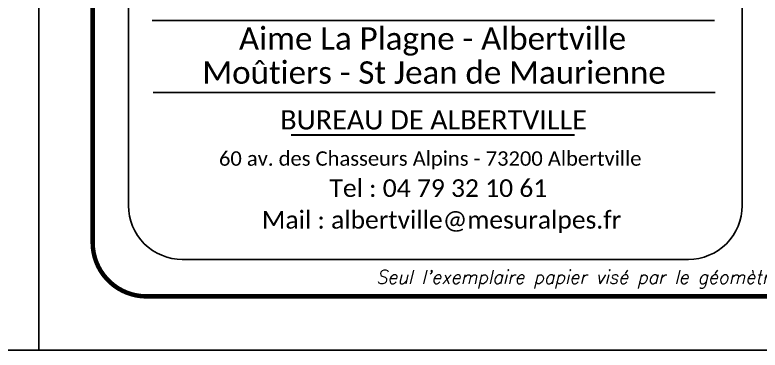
# Model space of a CAD drawing. Header units: metres. Extents: x 9606 to 9900, y 4805 to 4952.
# Drawn here: x 9857.46 to 9874.09, y 4840.6 to 4848.09 of the extents above; entities that cross this region are included whole.
import ezdxf
from ezdxf.enums import TextEntityAlignment as Align

# ---------------------------------------------------------------- set-up
doc = ezdxf.new("R2010")
doc.units = ezdxf.units.M
doc.header["$LTSCALE"] = 2
doc.layers.add('CARTOUCHE', color=7, linetype='Continuous')
doc.layers.add('Titre', color=7, linetype='Continuous')
doc.styles.add('Legend', font='CALIBRI.TTF')
doc.styles.add('ROMANS', font='ROMANC.shx', dxfattribs={"height": 0.36})

msp = doc.modelspace()

# ---------------------------------------------------------------- linework, layer by layer
at = {"layer": 'CARTOUCHE'}
msp.add_lwpolyline([(9858, 4900), (9900, 4900), (9900, 4840.6), (9858, 4840.6), (9858, 4900)], dxfattribs=at)
at = {"layer": 'CARTOUCHE', "const_width": 0.1}
msp.add_lwpolyline([(9860.4, 4898.8), (9897.6, 4898.8, -0.414214), (9898.8, 4897.6), (9898.8, 4843, -0.414214), (9897.6, 4841.8), (9860.4, 4841.8, -0.414214), (9859.2, 4843), (9859.2, 4897.6, -0.414214)], format="xyb", close=True, dxfattribs=at)
at = {"layer": 'CARTOUCHE'}
msp.add_lwpolyline([(9873.69, 4845.37), (9873.69, 4843.826, -0.414214), (9872.49, 4842.626), (9872.49, 4842.626), (9861.2, 4842.626, -0.414214), (9860, 4843.826), (9860, 4844.598), (9860, 4855.929), (9860, 4855.929, -0.414214), (9861.2, 4857.129), (9872.49, 4857.129), (9872.49, 4857.129, -0.414214), (9873.69, 4855.929), (9873.69, 4855.929), (9873.69, 4844.968), (9873.69, 4844.968)], format="xyb", dxfattribs=at)
at = {"layer": 'CARTOUCHE', "color": 142}
for points in [[(9860.527, 4847.96), (9873.071, 4847.96)], [(9860.547, 4846.357), (9873.09, 4846.357)]]:
    msp.add_lwpolyline(points, dxfattribs=at)
at = {"layer": 'CARTOUCHE', "color": 144, "lineweight": 30, "flags": 128}
msp.add_lwpolyline([(9863.626, 4845.406), (9869.947, 4845.406)], dxfattribs=at)
at = {"layer": 'CARTOUCHE', "flags": 128}
msp.add_lwpolyline([(9897.6, 4841.8), (9860.4, 4841.8)], dxfattribs=at)
at = {"layer": 'Titre', "color": 7}
msp.add_lwpolyline([(9816, 4900), (9858, 4900), (9858, 4840.6), (9816, 4840.6), (9816, 4900)], dxfattribs=at)

# ---------------------------------------------------------------- texts
at = {"layer": 'CARTOUCHE', "lineweight": 30, "style": 'Legend'}
for s, p in [('Aime La Plagne - Albertville', (9871.101, 4847.309)), ('Moûtiers - St Jean de Maurienne', (9871.985, 4846.55))]:
    msp.add_text(s, height=0.5, rotation=0, dxfattribs=at).set_placement(p, align=Align.RIGHT)
at = {"layer": 'CARTOUCHE', "color": 144, "lineweight": 30, "style": 'Legend'}
msp.add_text('BUREAU DE ALBERTVILLE', height=0.43008, rotation=0, dxfattribs=at).set_placement((9866.804, 4845.528), align=Align.CENTER)
at = {"layer": 'CARTOUCHE', "color": 0, "lineweight": 15, "style": 'Legend'}
msp.add_text('60 av. des Chasseurs Alpins - 73200 Albertville', height=0.32256, rotation=0, dxfattribs=at).set_placement((9866.73, 4844.718), align=Align.CENTER)
for s, p in [('Tel : 04 79 32 10 61', (9869.341, 4844.021)), ('Mail : albertville@mesuralpes.fr', (9870.993, 4843.313))]:
    msp.add_text(s, height=0.39424, rotation=0, dxfattribs=at).set_placement(p, align=Align.RIGHT)
at = {"layer": 'CARTOUCHE', "style": 'ROMANS', "oblique": 13.5, "width": 0.95}
msp.add_text("Seul l'exemplaire papier visé par le géomètre garantit l'intégrité de tous les éléments portés sur son plan", height=0.304, dxfattribs=at).set_placement((9865.527, 4842.081))

doc.saveas('drawing.dxf')
